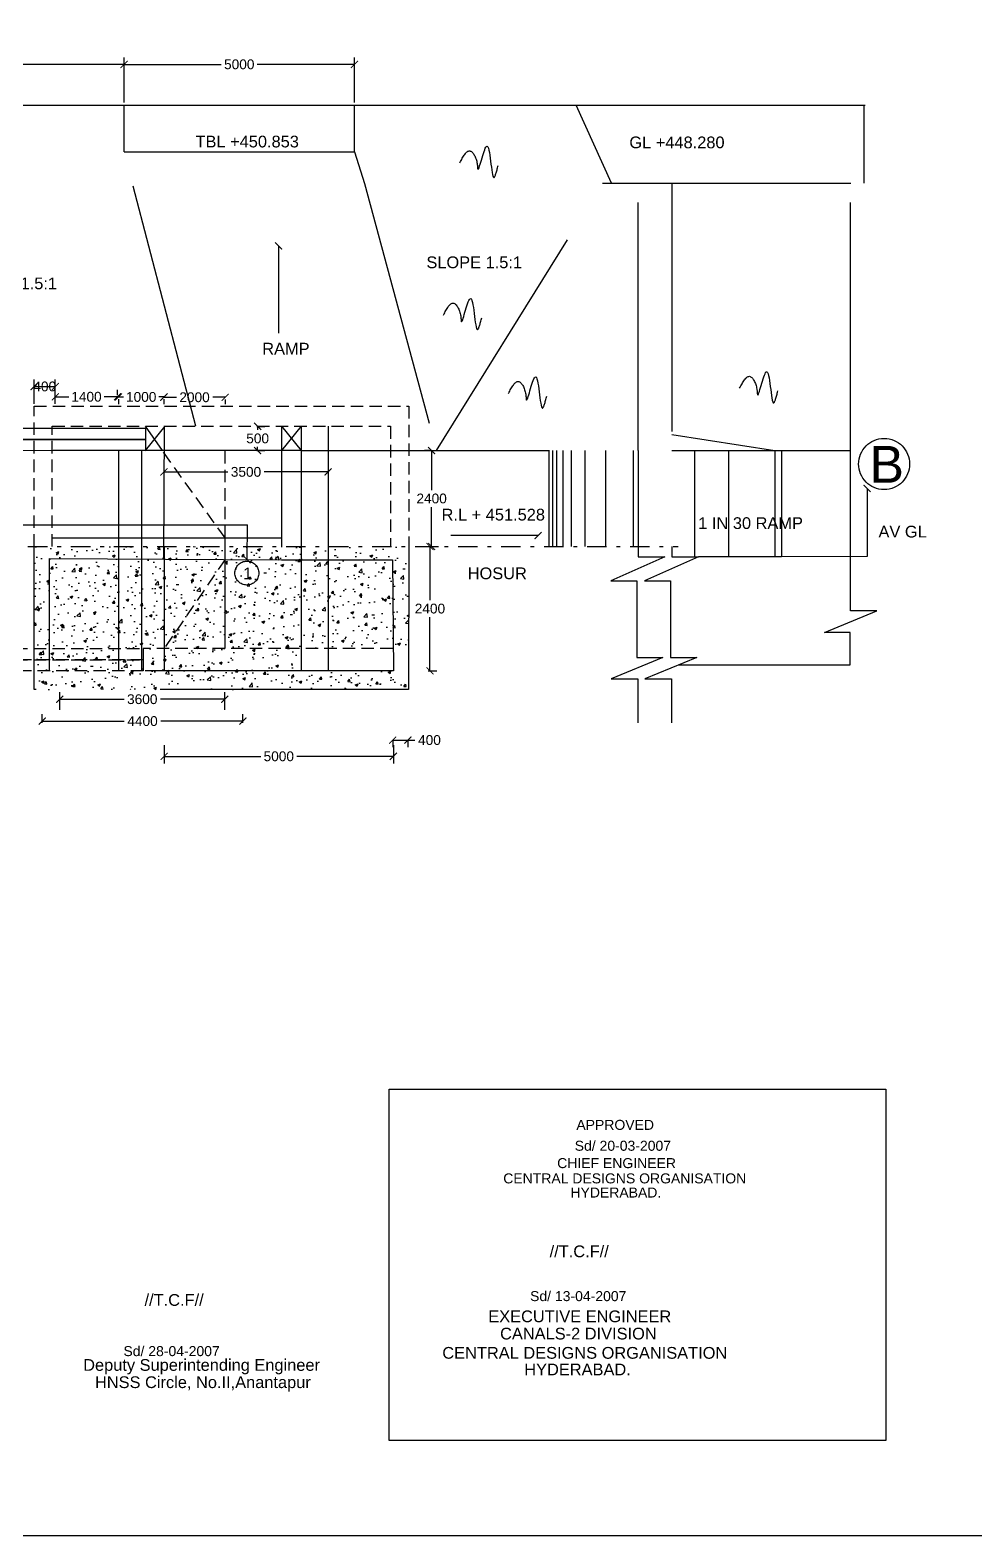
# Model space of a CAD drawing. Header units: inches. Extents: x 325 to 11487, y 381 to 10656.
# Drawn here: x 375.55 to 399.71, y 455.43 to 493.95 of the extents above; entities that cross this region are included whole.
import ezdxf

# ---------------------------------------------------------------- set-up
doc = ezdxf.new("R2010")
doc.units = ezdxf.units.IN
doc.header["$MEASUREMENT"] = 0
doc.linetypes.add('DASHDOT', pattern=[1, 0.5, -0.25, 0, -0.25])
doc.linetypes.add('HIDDEN', pattern=[9.525, 6.35, -3.175])
for name, color, linetype in [('DIMENSION', 255, 'Continuous'), ('DRAWING', 7, 'Continuous'), ('TEXT', 255, 'Continuous')]:
    doc.layers.add(name, color=color, linetype=linetype)
doc.styles.get("Standard").update_dxf_attribs({"font": 'arial.ttf'})
doc.dimstyles.new('dig', dxfattribs={"dimtxt": 0.3125, "dimasz": 0.18, "dimexe": 0.18, "dimexo": 0.0625, "dimgap": 0.09, "dimtad": 0, "dimtih": 1, "dimtoh": 1, "dimdec": 4, "dimzin": 0, "dimdsep": 46, "dimtxsty": 'Standard', "dimblk": 'ARCHTICK', "dimcen": 0.09, "dimadec": 0, "dimazin": 0, "dimtfac": 1, "dimtdec": 4, "dimtofl": 0, "dimtmove": 0, "dimatfit": 3, "dimldrblk": 'ARCHTICK', "dimfxl": 1, "dimtolj": 1, "dimtzin": 0, "dimarcsym": 0})

# ---------------------------------------------------------------- blocks, each defined once
blk = doc.blocks.new('_ArchTick')
at = {"color": 0, "linetype": 'ByBlock', "const_width": 0.15}
blk.add_lwpolyline([(-0.5, -0.5), (0.5, 0.5)], dxfattribs=at)
blk = doc.blocks.new('*D25')
at = {"layer": 'Defpoints', "color": 0, "linetype": 'HIDDEN', "transparency": 16777216}
for p in [(376.305, 476.5), (380.527, 476.832), (380.527, 476.5)]:
    blk.add_point(p, dxfattribs=at)
at = {"layer": 'DIMENSION', "color": 0, "linetype": 'HIDDEN', "lineweight": -2, "transparency": 16777216}
for p, q in [((376.305, 476.563), (376.305, 477.012)), ((380.527, 476.563), (380.527, 477.012)), ((376.305, 476.832), (377.953, 476.832)), ((380.527, 476.832), (378.879, 476.832))]:
    blk.add_line(p, q, dxfattribs=at)
at = {"layer": 'DIMENSION', "color": 0, "linetype": 'HIDDEN', "lineweight": -2, "transparency": 16777216, "xscale": 0.18, "yscale": 0.18, "zscale": 0.18, "rotation": 180}
blk.add_blockref('_ArchTick', (376.305, 476.832), dxfattribs=at)
at = {"layer": 'DIMENSION', "color": 0, "linetype": 'HIDDEN', "lineweight": -2, "transparency": 16777216, "xscale": 0.18, "yscale": 0.18, "zscale": 0.18}
blk.add_blockref('_ArchTick', (380.527, 476.832), dxfattribs=at)
at = {"layer": 'DIMENSION', "color": 0, "linetype": 'HIDDEN', "transparency": 16777216, "insert": (378.416, 476.832), "char_height": 0.25, "attachment_point": 5}
blk.add_mtext('\\A1;3600', dxfattribs=at)
blk = doc.blocks.new('*D24')
at = {"layer": 'Defpoints', "color": 0, "linetype": 'HIDDEN', "transparency": 16777216}
for p in [(375.857, 476.272), (375.857, 476.166), (380.989, 476.166)]:
    blk.add_point(p, dxfattribs=at)
at = {"layer": 'DIMENSION', "color": 0, "linetype": 'HIDDEN', "lineweight": -2, "transparency": 16777216}
for p, q in [((375.857, 476.228), (375.857, 476.452)), ((375.857, 476.272), (377.955, 476.272)), ((380.989, 476.272), (378.891, 476.272)), ((380.989, 476.228), (380.989, 476.452))]:
    blk.add_line(p, q, dxfattribs=at)
at = {"layer": 'DIMENSION', "color": 0, "linetype": 'HIDDEN', "lineweight": -2, "transparency": 16777216, "xscale": 0.18, "yscale": 0.18, "zscale": 0.18, "rotation": 180}
blk.add_blockref('_ArchTick', (375.857, 476.272), dxfattribs=at)
at = {"layer": 'DIMENSION', "color": 0, "linetype": 'HIDDEN', "lineweight": -2, "transparency": 16777216, "xscale": 0.18, "yscale": 0.18, "zscale": 0.18}
blk.add_blockref('_ArchTick', (380.989, 476.272), dxfattribs=at)
at = {"layer": 'DIMENSION', "color": 0, "linetype": 'HIDDEN', "transparency": 16777216, "insert": (378.423, 476.272), "char_height": 0.25, "attachment_point": 5}
blk.add_mtext('\\A1;4400', dxfattribs=at)
blk = doc.blocks.new('*D26')
at = {"layer": 'Defpoints', "color": 0, "linetype": 'HIDDEN', "transparency": 16777216}
for p in [(384.821, 475.842), (385.211, 475.842), (385.211, 475.787)]:
    blk.add_point(p, dxfattribs=at)
at = {"layer": 'DIMENSION', "color": 0, "linetype": 'HIDDEN', "lineweight": -2, "transparency": 16777216}
for p, q in [((384.821, 475.787), (385.211, 475.787)), ((384.821, 475.779), (384.821, 475.607)), ((385.211, 475.787), (385.391, 475.787)), ((385.211, 475.779), (385.211, 475.607))]:
    blk.add_line(p, q, dxfattribs=at)
at = {"layer": 'DIMENSION', "color": 0, "linetype": 'HIDDEN', "lineweight": -2, "transparency": 16777216, "xscale": 0.18, "yscale": 0.18, "zscale": 0.18, "rotation": 180}
blk.add_blockref('_ArchTick', (384.821, 475.787), dxfattribs=at)
at = {"layer": 'DIMENSION', "color": 0, "linetype": 'HIDDEN', "lineweight": -2, "transparency": 16777216, "xscale": 0.18, "yscale": 0.18, "zscale": 0.18}
blk.add_blockref('_ArchTick', (385.211, 475.787), dxfattribs=at)
at = {"layer": 'DIMENSION', "color": 0, "linetype": 'HIDDEN', "transparency": 16777216, "insert": (385.762, 475.787), "char_height": 0.25, "attachment_point": 5}
blk.add_mtext('\\A1;400', dxfattribs=at)
blk = doc.blocks.new('*D27')
at = {"layer": 'Defpoints', "color": 0, "linetype": 'HIDDEN', "transparency": 16777216}
for p in [(378.977, 475.717), (384.839, 475.717), (384.839, 475.371)]:
    blk.add_point(p, dxfattribs=at)
at = {"layer": 'DIMENSION', "color": 0, "linetype": 'HIDDEN', "lineweight": -2, "transparency": 16777216}
for p, q in [((378.977, 475.654), (378.977, 475.191)), ((378.977, 475.371), (381.445, 475.371)), ((384.839, 475.371), (382.371, 475.371)), ((384.839, 475.654), (384.839, 475.191))]:
    blk.add_line(p, q, dxfattribs=at)
at = {"layer": 'DIMENSION', "color": 0, "linetype": 'HIDDEN', "lineweight": -2, "transparency": 16777216, "xscale": 0.18, "yscale": 0.18, "zscale": 0.18, "rotation": 180}
blk.add_blockref('_ArchTick', (378.977, 475.371), dxfattribs=at)
at = {"layer": 'DIMENSION', "color": 0, "linetype": 'HIDDEN', "lineweight": -2, "transparency": 16777216, "xscale": 0.18, "yscale": 0.18, "zscale": 0.18}
blk.add_blockref('_ArchTick', (384.839, 475.371), dxfattribs=at)
at = {"layer": 'DIMENSION', "color": 0, "linetype": 'HIDDEN', "transparency": 16777216, "insert": (381.908, 475.371), "char_height": 0.25, "attachment_point": 5}
blk.add_mtext('\\A1;5000', dxfattribs=at)
blk = doc.blocks.new('*D28')
at = {"layer": 'Defpoints', "color": 0, "linetype": 'HIDDEN', "transparency": 16777216}
for p in [(376.192, 484.832), (375.652, 484.327), (376.192, 484.327)]:
    blk.add_point(p, dxfattribs=at)
at = {"layer": 'DIMENSION', "color": 0, "linetype": 'HIDDEN', "lineweight": -2, "transparency": 16777216}
for p, q in [((375.652, 484.39), (375.652, 485.012)), ((376.192, 484.39), (376.192, 485.012)), ((375.652, 484.832), (376.192, 484.832))]:
    blk.add_line(p, q, dxfattribs=at)
at = {"layer": 'DIMENSION', "color": 0, "linetype": 'HIDDEN', "lineweight": -2, "transparency": 16777216, "xscale": 0.18, "yscale": 0.18, "zscale": 0.18, "rotation": 180}
blk.add_blockref('_ArchTick', (375.652, 484.832), dxfattribs=at)
at = {"layer": 'DIMENSION', "color": 0, "linetype": 'HIDDEN', "lineweight": -2, "transparency": 16777216, "xscale": 0.18, "yscale": 0.18, "zscale": 0.18}
blk.add_blockref('_ArchTick', (376.192, 484.832), dxfattribs=at)
at = {"layer": 'DIMENSION', "color": 0, "linetype": 'HIDDEN', "transparency": 16777216, "insert": (375.922, 484.832), "char_height": 0.25, "attachment_point": 5}
blk.add_mtext('\\A1;400', dxfattribs=at)
blk = doc.blocks.new('*D29')
at = {"layer": 'Defpoints', "color": 0, "linetype": 'HIDDEN', "transparency": 16777216}
for p in [(377.785, 484.568), (376.192, 484.552), (377.785, 484.552)]:
    blk.add_point(p, dxfattribs=at)
at = {"layer": 'DIMENSION', "color": 0, "linetype": 'HIDDEN', "lineweight": -2, "transparency": 16777216}
for p, q in [((376.192, 484.614), (376.192, 484.748)), ((376.192, 484.568), (376.537, 484.568)), ((377.785, 484.568), (377.44, 484.568)), ((377.785, 484.614), (377.785, 484.748))]:
    blk.add_line(p, q, dxfattribs=at)
at = {"layer": 'DIMENSION', "color": 0, "linetype": 'HIDDEN', "lineweight": -2, "transparency": 16777216, "xscale": 0.18, "yscale": 0.18, "zscale": 0.18, "rotation": 180}
blk.add_blockref('_ArchTick', (376.192, 484.568), dxfattribs=at)
at = {"layer": 'DIMENSION', "color": 0, "linetype": 'HIDDEN', "lineweight": -2, "transparency": 16777216, "xscale": 0.18, "yscale": 0.18, "zscale": 0.18}
blk.add_blockref('_ArchTick', (377.785, 484.568), dxfattribs=at)
at = {"layer": 'DIMENSION', "color": 0, "linetype": 'HIDDEN', "transparency": 16777216, "insert": (376.989, 484.568), "char_height": 0.25, "attachment_point": 5}
blk.add_mtext('\\A1;1400', dxfattribs=at)
blk = doc.blocks.new('*D30')
at = {"layer": 'Defpoints', "color": 0, "linetype": 'HIDDEN', "transparency": 16777216}
for p in [(377.807, 484.568), (378.971, 484.568), (378.971, 484.564)]:
    blk.add_point(p, dxfattribs=at)
at = {"layer": 'DIMENSION', "color": 0, "linetype": 'HIDDEN', "lineweight": -2, "transparency": 16777216}
for p, q in [((377.807, 484.564), (377.938, 484.564)), ((378.971, 484.564), (378.84, 484.564)), ((377.807, 484.506), (377.807, 484.384)), ((378.971, 484.506), (378.971, 484.384))]:
    blk.add_line(p, q, dxfattribs=at)
at = {"layer": 'DIMENSION', "color": 0, "linetype": 'HIDDEN', "lineweight": -2, "transparency": 16777216, "xscale": 0.18, "yscale": 0.18, "zscale": 0.18, "rotation": 180}
blk.add_blockref('_ArchTick', (377.807, 484.564), dxfattribs=at)
at = {"layer": 'DIMENSION', "color": 0, "linetype": 'HIDDEN', "lineweight": -2, "transparency": 16777216, "xscale": 0.18, "yscale": 0.18, "zscale": 0.18}
blk.add_blockref('_ArchTick', (378.971, 484.564), dxfattribs=at)
at = {"layer": 'DIMENSION', "color": 0, "linetype": 'HIDDEN', "transparency": 16777216, "insert": (378.389, 484.564), "char_height": 0.25, "attachment_point": 5}
blk.add_mtext('\\A1;1000', dxfattribs=at)
blk = doc.blocks.new('*D31')
at = {"layer": 'Defpoints', "color": 0, "linetype": 'HIDDEN', "transparency": 16777216}
for p in [(378.971, 484.564), (380.536, 484.564), (380.536, 484.556)]:
    blk.add_point(p, dxfattribs=at)
at = {"layer": 'DIMENSION', "color": 0, "linetype": 'HIDDEN', "lineweight": -2, "transparency": 16777216}
for p, q in [((378.971, 484.556), (379.288, 484.556)), ((380.536, 484.556), (380.218, 484.556)), ((378.971, 484.502), (378.971, 484.376)), ((380.536, 484.502), (380.536, 484.376))]:
    blk.add_line(p, q, dxfattribs=at)
at = {"layer": 'DIMENSION', "color": 0, "linetype": 'HIDDEN', "lineweight": -2, "transparency": 16777216, "xscale": 0.18, "yscale": 0.18, "zscale": 0.18, "rotation": 180}
blk.add_blockref('_ArchTick', (378.971, 484.556), dxfattribs=at)
at = {"layer": 'DIMENSION', "color": 0, "linetype": 'HIDDEN', "lineweight": -2, "transparency": 16777216, "xscale": 0.18, "yscale": 0.18, "zscale": 0.18}
blk.add_blockref('_ArchTick', (380.536, 484.556), dxfattribs=at)
at = {"layer": 'DIMENSION', "color": 0, "linetype": 'HIDDEN', "transparency": 16777216, "insert": (379.753, 484.556), "char_height": 0.25, "attachment_point": 5}
blk.add_mtext('\\A1;2000', dxfattribs=at)
blk = doc.blocks.new('*D32')
at = {"layer": 'Defpoints', "color": 0, "linetype": 'HIDDEN', "transparency": 16777216}
for p in [(385.669, 480.74), (385.669, 477.559), (385.774, 477.559)]:
    blk.add_point(p, dxfattribs=at)
at = {"layer": 'DIMENSION', "color": 0, "linetype": 'HIDDEN', "lineweight": -2, "transparency": 16777216}
for p, q in [((385.732, 480.74), (385.954, 480.74)), ((385.774, 480.74), (385.774, 479.367)), ((385.774, 477.559), (385.774, 478.932)), ((385.732, 477.559), (385.954, 477.559))]:
    blk.add_line(p, q, dxfattribs=at)
at = {"layer": 'DIMENSION', "color": 0, "linetype": 'HIDDEN', "lineweight": -2, "transparency": 16777216, "xscale": 0.18, "yscale": 0.18, "zscale": 0.18}
for p, rotation in [((385.774, 480.74), 90), ((385.774, 477.559), 270)]:
    blk.add_blockref('_ArchTick', p, dxfattribs=dict(at, rotation=rotation))
at = {"layer": 'DIMENSION', "color": 0, "linetype": 'HIDDEN', "transparency": 16777216, "insert": (385.774, 479.15), "char_height": 0.25, "attachment_point": 5}
blk.add_mtext('\\A1;2400', dxfattribs=at)
blk = doc.blocks.new('*D33')
at = {"layer": 'Defpoints', "color": 0, "linetype": 'HIDDEN', "transparency": 16777216}
for p in [(385.823, 483.192), (385.774, 480.74), (385.817, 480.74)]:
    blk.add_point(p, dxfattribs=at)
at = {"layer": 'DIMENSION', "color": 0, "linetype": 'HIDDEN', "lineweight": -2, "transparency": 16777216}
for p, q in [((385.76, 483.192), (385.637, 483.192)), ((385.817, 483.192), (385.817, 482.184)), ((385.817, 480.74), (385.817, 481.748)), ((385.836, 480.74), (385.997, 480.74))]:
    blk.add_line(p, q, dxfattribs=at)
at = {"layer": 'DIMENSION', "color": 0, "linetype": 'HIDDEN', "lineweight": -2, "transparency": 16777216, "xscale": 0.18, "yscale": 0.18, "zscale": 0.18}
for p, rotation in [((385.817, 483.192), 90), ((385.817, 480.74), 270)]:
    blk.add_blockref('_ArchTick', p, dxfattribs=dict(at, rotation=rotation))
at = {"layer": 'DIMENSION', "color": 0, "linetype": 'HIDDEN', "transparency": 16777216, "insert": (385.817, 481.966), "char_height": 0.25, "attachment_point": 5}
blk.add_mtext('\\A1;2400', dxfattribs=at)
blk = doc.blocks.new('*D44')
at = {"layer": 'Defpoints', "color": 0, "linetype": 'HIDDEN', "transparency": 16777216}
for p in [(377.951, 493.072), (368.056, 492.03), (377.951, 492.03)]:
    blk.add_point(p, dxfattribs=at)
at = {"layer": 'DIMENSION', "color": 0, "linetype": 'HIDDEN', "lineweight": -2, "transparency": 16777216}
for p, q in [((368.056, 492.093), (368.056, 493.252)), ((368.056, 493.072), (372.541, 493.072)), ((377.951, 493.072), (373.467, 493.072)), ((377.951, 492.093), (377.951, 493.252))]:
    blk.add_line(p, q, dxfattribs=at)
at = {"layer": 'DIMENSION', "color": 0, "linetype": 'HIDDEN', "lineweight": -2, "transparency": 16777216, "xscale": 0.18, "yscale": 0.18, "zscale": 0.18, "rotation": 180}
blk.add_blockref('_ArchTick', (368.056, 493.072), dxfattribs=at)
at = {"layer": 'DIMENSION', "color": 0, "linetype": 'HIDDEN', "lineweight": -2, "transparency": 16777216, "xscale": 0.18, "yscale": 0.18, "zscale": 0.18}
blk.add_blockref('_ArchTick', (377.951, 493.072), dxfattribs=at)
at = {"layer": 'DIMENSION', "color": 0, "linetype": 'HIDDEN', "transparency": 16777216, "insert": (373.004, 493.072), "char_height": 0.25, "attachment_point": 5}
blk.add_mtext('\\A1;8400', dxfattribs=at)
blk = doc.blocks.new('*D45')
at = {"layer": 'Defpoints', "color": 0, "linetype": 'HIDDEN', "transparency": 16777216}
for p in [(383.842, 493.072), (377.951, 492.03), (383.842, 492.03)]:
    blk.add_point(p, dxfattribs=at)
at = {"layer": 'DIMENSION', "color": 0, "linetype": 'HIDDEN', "lineweight": -2, "transparency": 16777216}
for p, q in [((377.951, 492.093), (377.951, 493.252)), ((377.951, 493.072), (380.434, 493.072)), ((383.842, 493.072), (381.359, 493.072)), ((383.842, 492.093), (383.842, 493.252))]:
    blk.add_line(p, q, dxfattribs=at)
at = {"layer": 'DIMENSION', "color": 0, "linetype": 'HIDDEN', "lineweight": -2, "transparency": 16777216, "xscale": 0.18, "yscale": 0.18, "zscale": 0.18, "rotation": 180}
blk.add_blockref('_ArchTick', (377.951, 493.072), dxfattribs=at)
at = {"layer": 'DIMENSION', "color": 0, "linetype": 'HIDDEN', "lineweight": -2, "transparency": 16777216, "xscale": 0.18, "yscale": 0.18, "zscale": 0.18}
blk.add_blockref('_ArchTick', (383.842, 493.072), dxfattribs=at)
at = {"layer": 'DIMENSION', "color": 0, "linetype": 'HIDDEN', "transparency": 16777216, "insert": (380.897, 493.072), "char_height": 0.25, "attachment_point": 5}
blk.add_mtext('\\A1;5000', dxfattribs=at)
blk = doc.blocks.new('*D100')
at = {"layer": 'Defpoints', "color": 0, "linetype": 'HIDDEN', "transparency": 16777216}
for p in [(378.971, 482.857), (383.168, 482.857), (383.168, 482.647)]:
    blk.add_point(p, dxfattribs=at)
at = {"layer": 'DIMENSION', "color": 0, "linetype": 'HIDDEN', "lineweight": -2, "transparency": 16777216}
for p, q in [((378.971, 482.794), (378.971, 482.467)), ((378.971, 482.647), (380.606, 482.647)), ((383.168, 482.647), (381.532, 482.647)), ((383.168, 482.794), (383.168, 482.467))]:
    blk.add_line(p, q, dxfattribs=at)
at = {"layer": 'DIMENSION', "color": 0, "linetype": 'HIDDEN', "lineweight": -2, "transparency": 16777216, "xscale": 0.18, "yscale": 0.18, "zscale": 0.18, "rotation": 180}
blk.add_blockref('_ArchTick', (378.971, 482.647), dxfattribs=at)
at = {"layer": 'DIMENSION', "color": 0, "linetype": 'HIDDEN', "lineweight": -2, "transparency": 16777216, "xscale": 0.18, "yscale": 0.18, "zscale": 0.18}
blk.add_blockref('_ArchTick', (383.168, 482.647), dxfattribs=at)
at = {"layer": 'DIMENSION', "color": 0, "linetype": 'HIDDEN', "transparency": 16777216, "insert": (381.069, 482.647), "char_height": 0.25, "attachment_point": 5}
blk.add_mtext('\\A1;3500', dxfattribs=at)
blk = doc.blocks.new('*D101')
at = {"layer": 'Defpoints', "color": 0, "linetype": 'HIDDEN', "transparency": 16777216}
for p in [(381.282, 483.813), (381.367, 483.813), (381.282, 483.192)]:
    blk.add_point(p, dxfattribs=at)
at = {"layer": 'DIMENSION', "color": 0, "linetype": 'HIDDEN', "lineweight": -2, "transparency": 16777216}
for p, q in [((381.344, 483.813), (381.547, 483.813)), ((381.367, 483.813), (381.367, 483.72)), ((381.344, 483.192), (381.547, 483.192)), ((381.367, 483.192), (381.367, 483.285))]:
    blk.add_line(p, q, dxfattribs=at)
at = {"layer": 'DIMENSION', "color": 0, "linetype": 'HIDDEN', "lineweight": -2, "transparency": 16777216, "xscale": 0.18, "yscale": 0.18, "zscale": 0.18}
for p, rotation in [((381.367, 483.813), 90), ((381.367, 483.192), 270)]:
    blk.add_blockref('_ArchTick', p, dxfattribs=dict(at, rotation=rotation))
at = {"layer": 'DIMENSION', "color": 0, "linetype": 'HIDDEN', "transparency": 16777216, "insert": (381.367, 483.503), "char_height": 0.25, "attachment_point": 5}
blk.add_mtext('\\A1;500', dxfattribs=at)

msp = doc.modelspace()

# ---------------------------------------------------------------- hatches: boundary and pattern name
at = {"layer": 'DIMENSION', "linetype": 'HIDDEN'}
h = msp.add_hatch(dxfattribs=at)
h.set_pattern_fill('AR-CONC', color=256, scale=0.1, style=0)
h.set_pattern_definition([(50, (36.30343, 0), (0.7172602, -0.06275213), [0.075, -0.825]), (355, (36.3034, 0), (-0.1387513, 0.7521921), [0.06, -0.66]), (100.4514, (36.3632, -0.0052), (0.5785094, 0.68943954), [0.0637402, -0.7011421]), (46.1842, (36.3034, 0.2), (1.067241, -0.165519), [0.1125, -1.2375]), (96.6356, (36.3924, 0.1862), (0.9346627, 0.9741179), [0.0956103, -1.051713]), (351.1842, (36.3034, 0.2), (0.934662, 0.9741186), [0.09, -0.99]), (21, (36.40343, 0.15), (0.59690705, -0.4026189), [0.075, -0.825]), (326, (36.4034, 0.15), (0.2433153, 0.72515), [0.06, -0.66]), (71.4514, (36.4532, 0.11645), (0.8402226, 0.3225305), [0.0637402, -0.7011421]), (37.5, (36.30343, 0), (0.01215986, 0.33289385), [0, -0.652, 0, -0.67, 0, -0.6625]), (7.5, (36.30343, 0), (0.26306954, 0.39441171), [0, -0.382, 0, -0.637, 0, -0.2525]), (327.5, (36.08043, 0), (0.53382244, -0.02255487), [0, -0.25, 0, -0.78, 0, -1.035]), (317.5, (35.98043, 0), (0.58318617, 0.100105), [0, -0.325, 0, -0.518, 0, -0.735])])
h.paths.add_polyline_path([(385.23776, 480.73989), (375.65198, 480.73989), (375.65198, 477.07852), (385.22383, 477.07852), (385.22565, 477.55888), (382.41958, 477.55926), (382.41958, 477.84441), (382.41958, 478.12955), (385.22783, 478.12955)])

# ---------------------------------------------------------------- linework, layer by layer
at = {"layer": 'DIMENSION', "linetype": 'HIDDEN', "ltscale": 0.05}
for p, q in [((375.65198, 484.32738), (385.23776, 484.32738)), ((375.65198, 480.73989), (375.65198, 484.32738)), ((385.23776, 484.32738), (385.23776, 480.73989)), ((376.11426, 483.81315), (384.76727, 483.81315)), ((376.11426, 480.73989), (376.11426, 483.81315)), ((384.76727, 483.81315), (384.76727, 480.73989))]:
    msp.add_line(p, q, dxfattribs=at)
at = {"layer": 'DIMENSION', "linetype": 'HIDDEN'}
for p, q in [((375.65198, 477.07852), (375.65198, 480.73989)), ((385.23776, 480.73989), (385.22383, 477.07852)), ((385.22383, 477.07852), (375.65198, 477.07852))]:
    msp.add_line(p, q, dxfattribs=at)
at = {"layer": 'DIMENSION'}
msp.add_lwpolyline([(362.83039, 492.03032), (396.90512, 492.03032)], dxfattribs=at)
at = {"layer": 'DIMENSION', "linetype": 'HIDDEN'}
for points in [[(379.78376, 483.81315), (377.95142, 490.83774), (377.95142, 492.03032)], [(377.95142, 490.83774), (383.8416, 490.83774), (383.8416, 492.03032)], [(383.8416, 490.83774), (384.0996, 490.02116), (385.94027, 483.19195), (390.18853, 490.03178), (396.88231, 490.03178), (396.88231, 492.03032)], [(390.41884, 490.03178), (389.51726, 492.03032)], [(391.09968, 483.19195), (391.09968, 490.04054)], [(391.96238, 490.03178), (391.96238, 490.03178), (391.96238, 480.73989), (391.96238, 480.47608), (392.64047, 480.47608), (391.26436, 479.86477), (391.92709, 479.86477), (391.92709, 477.90182), (392.59695, 477.90182), (391.2675, 477.35425), (391.95222, 477.35425), (391.95222, 476.22847)], [(392.13699, 477.71237), (396.52469, 477.71237), (396.52469, 478.53936), (395.86405, 478.53936), (397.20235, 479.09027), (396.52868, 479.09027), (396.52868, 483.19195), (396.52868, 490.03178)], [(378.48886, 483.81315), (378.92922, 483.19195)], [(378.99128, 483.81315), (378.48886, 483.19195)], [(378.97658, 483.81315), (378.95624, 480.41889)], [(381.98082, 483.81315), (381.98082, 480.72637)], [(381.98082, 483.81315), (382.48324, 483.19195)], [(382.48324, 483.81315), (381.98082, 483.19195)], [(382.48324, 483.81315), (382.48324, 480.67547)], [(383.16752, 483.81315), (383.16752, 480.67547)], [(391.96238, 483.60024), (394.59676, 483.19195)], [(382.48324, 483.19195), (376.11426, 483.19195)], [(377.81431, 477.55926), (377.81431, 483.19195)], [(382.48324, 483.19195), (391.09968, 483.19195), (391.09968, 480.73989), (391.09968, 480.47608), (391.77777, 480.47608), (390.40166, 479.86477), (391.06439, 479.86477), (391.06439, 477.90182), (391.73424, 477.90182), (390.40479, 477.35425), (391.08952, 477.35425), (391.08952, 476.22847)], [(388.81695, 483.19195), (388.81695, 480.73989)], [(388.9044, 483.19195), (388.9044, 480.73989)], [(389.00824, 483.19195), (389.00824, 480.73989)], [(389.16948, 483.19195), (389.16948, 480.73989)], [(389.38264, 483.19195), (389.38264, 480.73989)], [(389.73517, 483.19195), (389.73517, 480.73989)], [(390.26588, 483.19195), (390.26588, 480.73989)], [(390.97005, 483.19195), (390.97005, 480.73989)], [(391.96238, 483.19195), (394.7651, 483.19195), (394.7651, 480.47521), (392.64047, 480.47608)], [(392.53683, 483.19195), (392.53683, 480.47608)], [(393.4065, 483.19195), (393.4065, 480.47577)], [(394.59676, 483.19195), (394.59676, 480.47528)], [(394.7651, 483.19195), (396.52868, 483.19195)], [(376.11426, 480.95907), (381.98082, 480.95907)], [(378.97658, 480.73989), (378.97616, 477.55843)], [(380.53585, 478.12955), (380.53585, 480.95794)], [(384.84143, 477.55926), (376.04041, 477.55926), (376.04041, 480.43637), (381.98078, 480.40077)], [(381.98078, 480.40077), (384.81389, 480.40077), (384.84143, 477.55926)], [(382.48324, 480.67547), (382.48282, 477.55916)], [(383.16752, 480.67547), (383.1671, 477.55916)]]:
    msp.add_lwpolyline(points, dxfattribs=at)
at = {"layer": 'DIMENSION'}
for points in [[(346.17981, 483.76224), (378.50253, 483.76224), (378.50253, 483.4771), (346.17981, 483.4771)], [(346.17981, 483.4771), (378.50253, 483.4771), (378.50253, 483.18762), (346.17981, 483.19195)]]:
    msp.add_lwpolyline(points, close=True, dxfattribs=at)
at = {"layer": 'DIMENSION', "ltscale": 0.05}
msp.add_lwpolyline([(378.40418, 477.55926), (378.40418, 483.19195)], dxfattribs=at)
at = {"layer": 'DIMENSION', "linetype": 'HIDDEN', "ltscale": 0.05}
for points in [[(380.53585, 480.95794), (378.92922, 483.19195)], [(380.53585, 480.95794), (380.53585, 483.19195)], [(380.53585, 480.40943), (378.97624, 478.1274)], [(384.81803, 478.1274), (378.43887, 478.1274)]]:
    msp.add_lwpolyline(points, dxfattribs=at)
at = {"layer": 'DIMENSION', "linetype": 'DASHDOT'}
msp.add_lwpolyline([(333.69325, 480.73989), (392.1196, 480.73989)], dxfattribs=at)
at = {"layer": 'DIMENSION', "linetype": 'HIDDEN', "ltscale": 0.05}
for points in [[(346.11614, 478.12955), (378.43887, 478.12955), (378.43887, 477.84441), (346.11614, 477.84441)], [(346.11614, 477.84441), (378.43887, 477.84441), (378.43887, 477.55492), (346.11614, 477.55926)]]:
    msp.add_lwpolyline(points, close=True, dxfattribs=at)
at = {"layer": 'DIMENSION', "linetype": 'HIDDEN'}
for centre, radius in [((397.39002, 482.84956), 0.65285), ((381.09168, 480.0593), 0.30603)]:
    msp.add_circle(centre, radius, dxfattribs=at)
for points in [[(386.54009, 490.55562), (386.79138, 490.85944), (386.98129, 490.53391), (386.9967, 490.39363), (387.22061, 490.97213), (387.41151, 490.17817), (387.51786, 490.48502)], [(386.11955, 486.66092), (386.37084, 486.96474), (386.56075, 486.63921), (386.57616, 486.49893), (386.80007, 487.07743), (386.99097, 486.28347), (387.09731, 486.59032)], [(387.78259, 484.6563), (388.03388, 484.96011), (388.2238, 484.63458), (388.23921, 484.4943), (388.46312, 485.0728), (388.65401, 484.27885), (388.76036, 484.5857)], [(393.69439, 484.78843), (393.94568, 485.09224), (394.13559, 484.76672), (394.15101, 484.62644), (394.37492, 485.20493), (394.56581, 484.41098), (394.67216, 484.71783)]]:
    msp.add_spline(points, degree=3, dxfattribs=at)
at = {"layer": 'DRAWING', "ltscale": 0.02}
msp.add_lwpolyline([(325.49314, 525.05893), (421.55667, 525.05893), (421.55667, 455.4306), (325.49314, 455.4306)], close=True, dxfattribs=at)
at = {"layer": 'DRAWING'}
msp.add_lwpolyline([(384.73138, 466.85798), (397.43055, 466.85798), (397.43055, 457.87046), (384.73138, 457.87046)], close=True, dxfattribs=at)

# ---------------------------------------------------------------- texts
at = {"layer": 'DIMENSION', "linetype": 'HIDDEN', "char_height": 0.3, "attachment_point": 1}
for s, insert, width in [('TBL +450.853', (379.77767, 491.24811), 2.8487187), ('GL +448.280', (390.87431, 491.2264), 2.8487187), ('SLOPE 1.5:1', (385.68336, 488.15867), 2.8487187), ('SLOPE 1.5:1', (373.79026, 487.6203), 2.8487187), ('RAMP', (381.48518, 485.94974), 2.8487187), ('R.L + 451.528', (386.07189, 481.70407), 3.3020081), ('1 IN 30 RAMP', (392.63604, 481.48762), 2.8487187), ('1', (380.99807, 480.20201), 2.8487187), ('HOSUR', (386.73943, 480.20287), 1.8356483)]:
    msp.add_mtext(s, dxfattribs=dict(at, insert=insert, width=width))
at = {"layer": 'TEXT'}
for s, height, p in [('B', 0.945, (397.01819, 482.36868)), (' APPROVED', 0.25583, (389.41965, 465.8166)), ('Sd/ 20-03-2007', 0.2558297, (389.47656, 465.28206)), ('CHIEF ENGINEER', 0.2558297, (389.02844, 464.83799)), ('CENTRAL DESIGNS ORGANISATION', 0.2558297, (387.64964, 464.4474)), ('HYDERABAD.', 0.25583, (389.36773, 464.08549)), ('//T.C.F//', 0.3, (388.83548, 462.55896)), ('//T.C.F//', 0.3, (378.4742, 461.31558)), ('Sd/ 13-04-2007', 0.2558297, (388.335, 461.43602)), ('EXECUTIVE ENGINEER', 0.3, (387.26597, 460.8964)), ('CANALS-2 DIVISION', 0.3, (387.56797, 460.45538)), ('Sd/ 28-04-2007', 0.2558297, (377.93485, 460.02926)), ('Deputy Superintending Engineer', 0.3, (376.90469, 459.65302)), ('CENTRAL DESIGNS ORGANISATION', 0.3, (386.09048, 459.96254)), ('HNSS Circle, No.II,Anantapur', 0.3, (377.20669, 459.212)), ('HYDERABAD.', 0.3, (388.18652, 459.53814))]:
    msp.add_text(s, height=height, dxfattribs=at).set_placement(p)
at = {"layer": 'TEXT', "insert": (397.24633, 481.27005), "char_height": 0.3, "width": 1.8356483, "attachment_point": 1}
msp.add_mtext('AV GL ', dxfattribs=at)

# ---------------------------------------------------------------- dimensions: what is measured, and where the dimension line sits
at = {"layer": 'DIMENSION', "linetype": 'HIDDEN'}
for base, p1, p2, text, picture, middle in [((377.95142, 493.07206), (368.05635, 492.03032), (377.95142, 492.03032), '8400', '*D44', (373.00388, 493.07206)), ((383.8416, 493.07218), (377.95142, 492.03032), (383.8416, 492.03032), '5000', '*D45', (380.89651, 493.07218)), ((377.78547, 484.5684), (376.19156, 484.55186), (377.78547, 484.55186), '1400', '*D29', (376.98851, 484.5684)), ((378.9709, 484.56401), (377.80742, 484.5684), (378.9709, 484.5684), '1000', '*D30', (378.38916, 484.56401)), ((380.53585, 484.55578), (378.9709, 484.56401), (380.53585, 484.56401), '2000', '*D31', (379.75337, 484.55578)), ((383.16752, 482.64698), (378.97085, 482.85654), (383.16752, 482.85654), '3500', '*D100', (381.06918, 482.64698)), ((380.52747, 476.83196), (376.30484, 476.50027), (380.52747, 476.50027), '3600', '*D25', (378.41616, 476.83196)), ((375.85726, 476.2716), (380.98915, 476.16557), (375.85726, 476.16557), '4400', '*D24', (378.42321, 476.2716)), ((384.83919, 475.37075), (378.97664, 475.71682), (384.83919, 475.71682), '5000', '*D27', (381.90791, 475.37075)), ((385.21135, 475.78692), (384.82147, 475.8419), (385.21135, 475.8419), '400', '*D26', (385.76213, 475.78692))]:
    dim = msp.add_linear_dim(base=base, p1=p1, p2=p2, text=text, dimstyle='dig', override={"dimtxt": 0.25}, dxfattribs=at)
    dim.commit()
    dim.dimension.update_dxf_attribs({"geometry": picture, "text_midpoint": middle})
dim = msp.add_linear_dim(base=(376.19156, 484.83224), p1=(375.65198, 484.32738), p2=(376.19156, 484.32738), text='400', dimstyle='dig', override={"dimtxt": 0.25}, dxfattribs=at)
dim.commit()
dim.dimension.update_dxf_attribs({"geometry": '*D28', "text_midpoint": (375.92177, 484.83224), "dimtype": 160})
for base, p1, p2, text, picture, middle in [((381.3675, 483.81315), (381.28173, 483.19195), (381.28173, 483.81315), '500', '*D101', (381.3675, 483.50255)), ((385.81717, 480.73989), (385.82287, 483.19195), (385.77358, 480.73989), '2400', '*D33', (385.81717, 481.96592)), ((385.77358, 477.55926), (385.66928, 480.73989), (385.66928, 477.55926), '2400', '*D32', (385.77358, 479.14958))]:
    dim = msp.add_linear_dim(base=base, p1=p1, p2=p2, angle=90, text=text, dimstyle='dig', override={"dimtxt": 0.25}, dxfattribs=at)
    dim.commit()
    dim.dimension.update_dxf_attribs({"geometry": picture, "text_midpoint": middle})

# ---------------------------------------------------------------- leaders
for points in [[(381.90323, 488.42729), (381.90323, 486.1921)], [(396.95553, 482.22277), (396.95553, 480.48644), (394.7651, 480.47521)], [(375.08977, 480.53281), (375.08977, 481.29747), (381.10568, 481.29747)], [(381.09716, 480.40345), (381.10568, 481.29747)], [(388.54088, 481.01972), (386.3076, 481.01972)]]:
    msp.add_leader(points, dimstyle='dig', override={"dimtxt": 0.25}, dxfattribs=at)

doc.saveas('drawing.dxf')
